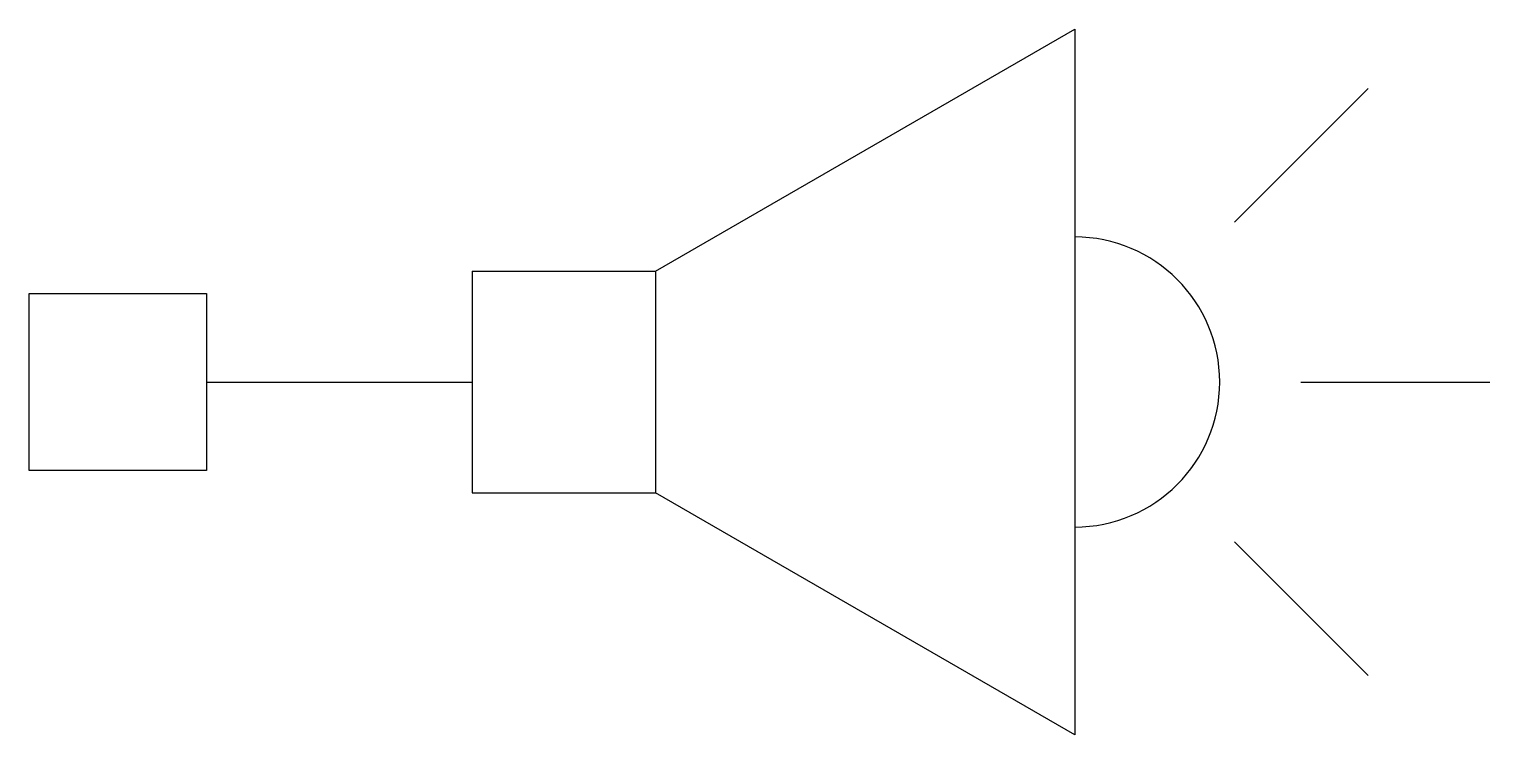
# Model space of a CAD drawing. Header units: millimetres. Extents: x -52.218 to -51.558, y 63.718 to 64.037.
import ezdxf

# ---------------------------------------------------------------- set-up
doc = ezdxf.new("R2010")
doc.units = ezdxf.units.MM
doc.header["$LTSCALE"] = 10
doc.layers.add('Inc_símbolos', color=2, linetype='Continuous')

msp = doc.modelspace()

# ---------------------------------------------------------------- linework, layer by layer
at = {"layer": 'Inc_símbolos', "color": 3}
for p, q in [((-51.93504, 63.92761), (-51.74579, 64.03688)), ((-51.74579, 64.03688), (-51.74579, 63.71835)), ((-52.01784, 63.92761), (-51.93504, 63.92761)), ((-52.01784, 63.92761), (-52.01784, 63.82761)), ((-51.93504, 63.92761), (-51.93504, 63.82761)), ((-52.21784, 63.83761), (-52.21784, 63.91761)), ((-52.21784, 63.91761), (-52.13784, 63.91761)), ((-52.13784, 63.91761), (-52.13784, 63.83761)), ((-52.13784, 63.83761), (-52.21784, 63.83761)), ((-52.01784, 63.82761), (-51.93504, 63.82761)), ((-51.74579, 63.71835), (-51.93504, 63.82761))]:
    msp.add_line(p, q, dxfattribs=at)
at = {"layer": 'Inc_símbolos', "color": 1}
for p, q in [((-51.67363, 63.94977), (-51.61328, 64.01012)), ((-51.64374, 63.87761), (-51.55839, 63.87761)), ((-51.67363, 63.80545), (-51.61328, 63.7451))]:
    msp.add_line(p, q, dxfattribs=at)
at = {"layer": 'Inc_símbolos', "color": 4}
msp.add_line((-52.13784, 63.87761), (-52.01784, 63.87761), dxfattribs=at)
at = {"layer": 'Inc_símbolos', "color": 2}
msp.add_arc((-51.74579, 63.87761), 0.06547, 270, 90, dxfattribs=at)

doc.saveas('drawing.dxf')
